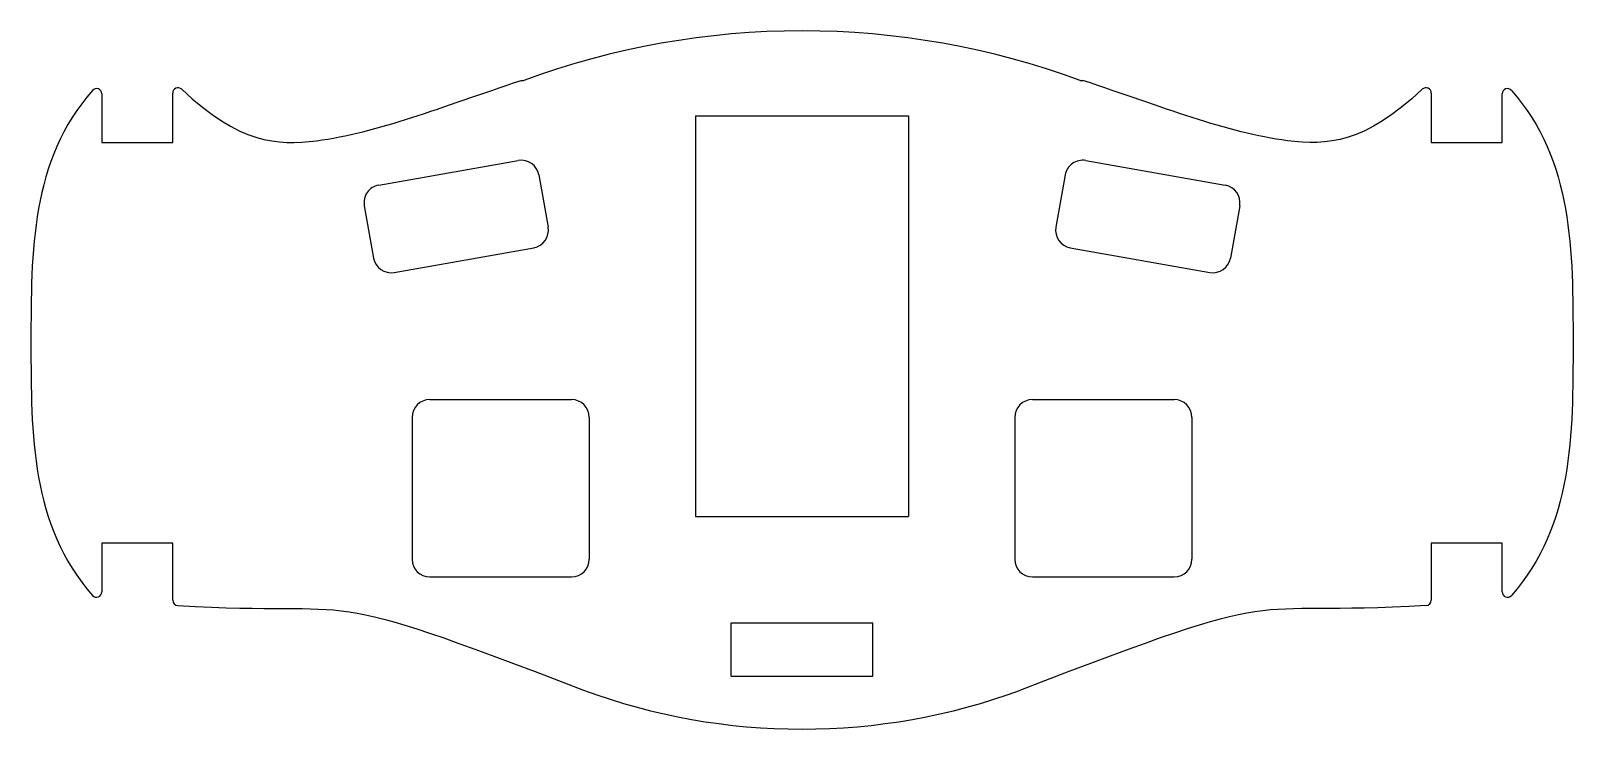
# Model space of a CAD drawing. Header units: millimetres. Extents: x -43.5 to 43.5, y -7 to 32.4.
import ezdxf

# ---------------------------------------------------------------- set-up
doc = ezdxf.new("R2010")
doc.units = ezdxf.units.MM

msp = doc.modelspace()

# ---------------------------------------------------------------- linework, layer by layer
at = {"color": 7, "linetype": 'Continuous', "lineweight": 25}
for p, q in [((-15.849, 29.6), (-15.7, 29.6)), ((15.7, 29.6), (15.849, 29.6)), ((-39.5, 28.843), (-39.5, 26.1)), ((-35.5, 26.1), (-35.5, 28.89)), ((35.5, 28.89), (35.5, 26.1)), ((39.5, 26.1), (39.5, 28.843)), ((-6, 27.6), (-6, 5)), ((-6, 27.6), (6, 27.6)), ((6, 27.6), (6, 5)), ((-39.5, 26.1), (-35.5, 26.1)), ((35.5, 26.1), (39.5, 26.1)), ((-23.883, 23.698), (-16.005, 25.087)), ((16.005, 25.087), (23.883, 23.698)), ((-14.847, 24.276), (-14.326, 21.321)), ((14.847, 24.276), (14.326, 21.321)), ((-24.695, 22.539), (-24.174, 19.585)), ((24.695, 22.539), (24.174, 19.585)), ((-23.015, 18.774), (-15.137, 20.163)), ((15.137, 20.163), (23.015, 18.774)), ((-21, 11.6), (-13, 11.6)), ((13, 11.6), (21, 11.6)), ((-22, 10.6), (-22, 2.6)), ((-12, 10.6), (-12, 2.6)), ((12, 10.6), (12, 2.6)), ((22, 10.6), (22, 2.6)), ((-6, 5), (6, 5)), ((-39.5, 3.5), (-39.5, 0.757)), ((-35.5, 3.5), (-39.5, 3.5)), ((-35.5, 0.282), (-35.5, 3.5)), ((35.5, 3.5), (35.5, 0.282)), ((39.5, 3.5), (35.5, 3.5)), ((39.5, 0.757), (39.5, 3.5)), ((-21, 1.6), (-13, 1.6)), ((13, 1.6), (21, 1.6)), ((-4, -4), (-4, -1)), ((-4, -1), (4, -1)), ((4, -4), (4, -1)), ((-4, -4), (4, -4))]:
    msp.add_line(p, q, dxfattribs=at)
for centre, radius, start, end in [((0, -13), 45.401, 69.76891, 110.23109), ((-39.8, 28.843), 0.3, 0, 138.5516), ((-35.2, 28.89), 0.3, 46.71021, 180), ((35.2, 28.89), 0.3, 0, 133.28979), ((39.8, 28.843), 0.3, 41.4484, 180), ((-15.831, 24.102), 1, 10, 100), ((15.831, 24.102), 1, 80, 170), ((-23.71, 22.713), 1, 100, 190), ((23.71, 22.713), 1, 350, 80), ((-15.31, 21.148), 1, 280, 10), ((15.31, 21.148), 1, 170, 260), ((-23.189, 19.758), 1, 190, 280), ((23.189, 19.758), 1, 260, 350), ((-21, 10.6), 1, 90, 180), ((-13, 10.6), 1, 0, 90), ((13, 10.6), 1, 90, 180), ((21, 10.6), 1, 0, 90), ((-21, 2.6), 1, 180, 270), ((-13, 2.6), 1, 270, 0), ((13, 2.6), 1, 180, 270), ((21, 2.6), 1, 270, 0), ((-39.8, 0.757), 0.3, 221.4484, 0), ((-35.2, 0.282), 0.3, 180, 266.62969), ((35.2, 0.282), 0.3, 273.37031, 0), ((39.8, 0.757), 0.3, 180, 318.5516), ((0, 28.6), 35.588, 249.74151, 290.25849)]:
    msp.add_arc(centre, radius, start, end, dxfattribs=at)
for points in [[(-34.994, 29.109), (-31.745, 26.048), (-26.287, 25.708), (-20.343, 28.112), (-15.849, 29.6)], [(34.994, 29.109), (31.745, 26.048), (26.287, 25.708), (20.343, 28.112), (15.849, 29.6)]]:
    msp.add_open_spline(points, degree=3, knots=[0.0174104, 0.0174104, 0.0174104, 0.0174104, 0.3589709, 0.890087, 0.890087, 0.890087, 0.890087], dxfattribs=at)
for points in [[(-40.025, 29.042), (-43.506, 25.1), (-43.494, 14.8), (-43.506, 4.5), (-40.025, 0.558)], [(40.025, 29.042), (43.506, 25.1), (43.494, 14.8), (43.506, 4.5), (40.025, 0.558)], [(-35.218, -0.017), (-24.192, -0.666), (-28.104, 1.28), (-12.323, -4.786)], [(35.218, -0.017), (24.192, -0.666), (28.104, 1.28), (12.323, -4.786)]]:
    msp.add_open_spline(points, degree=3, dxfattribs=at)

doc.saveas('drawing.dxf')
